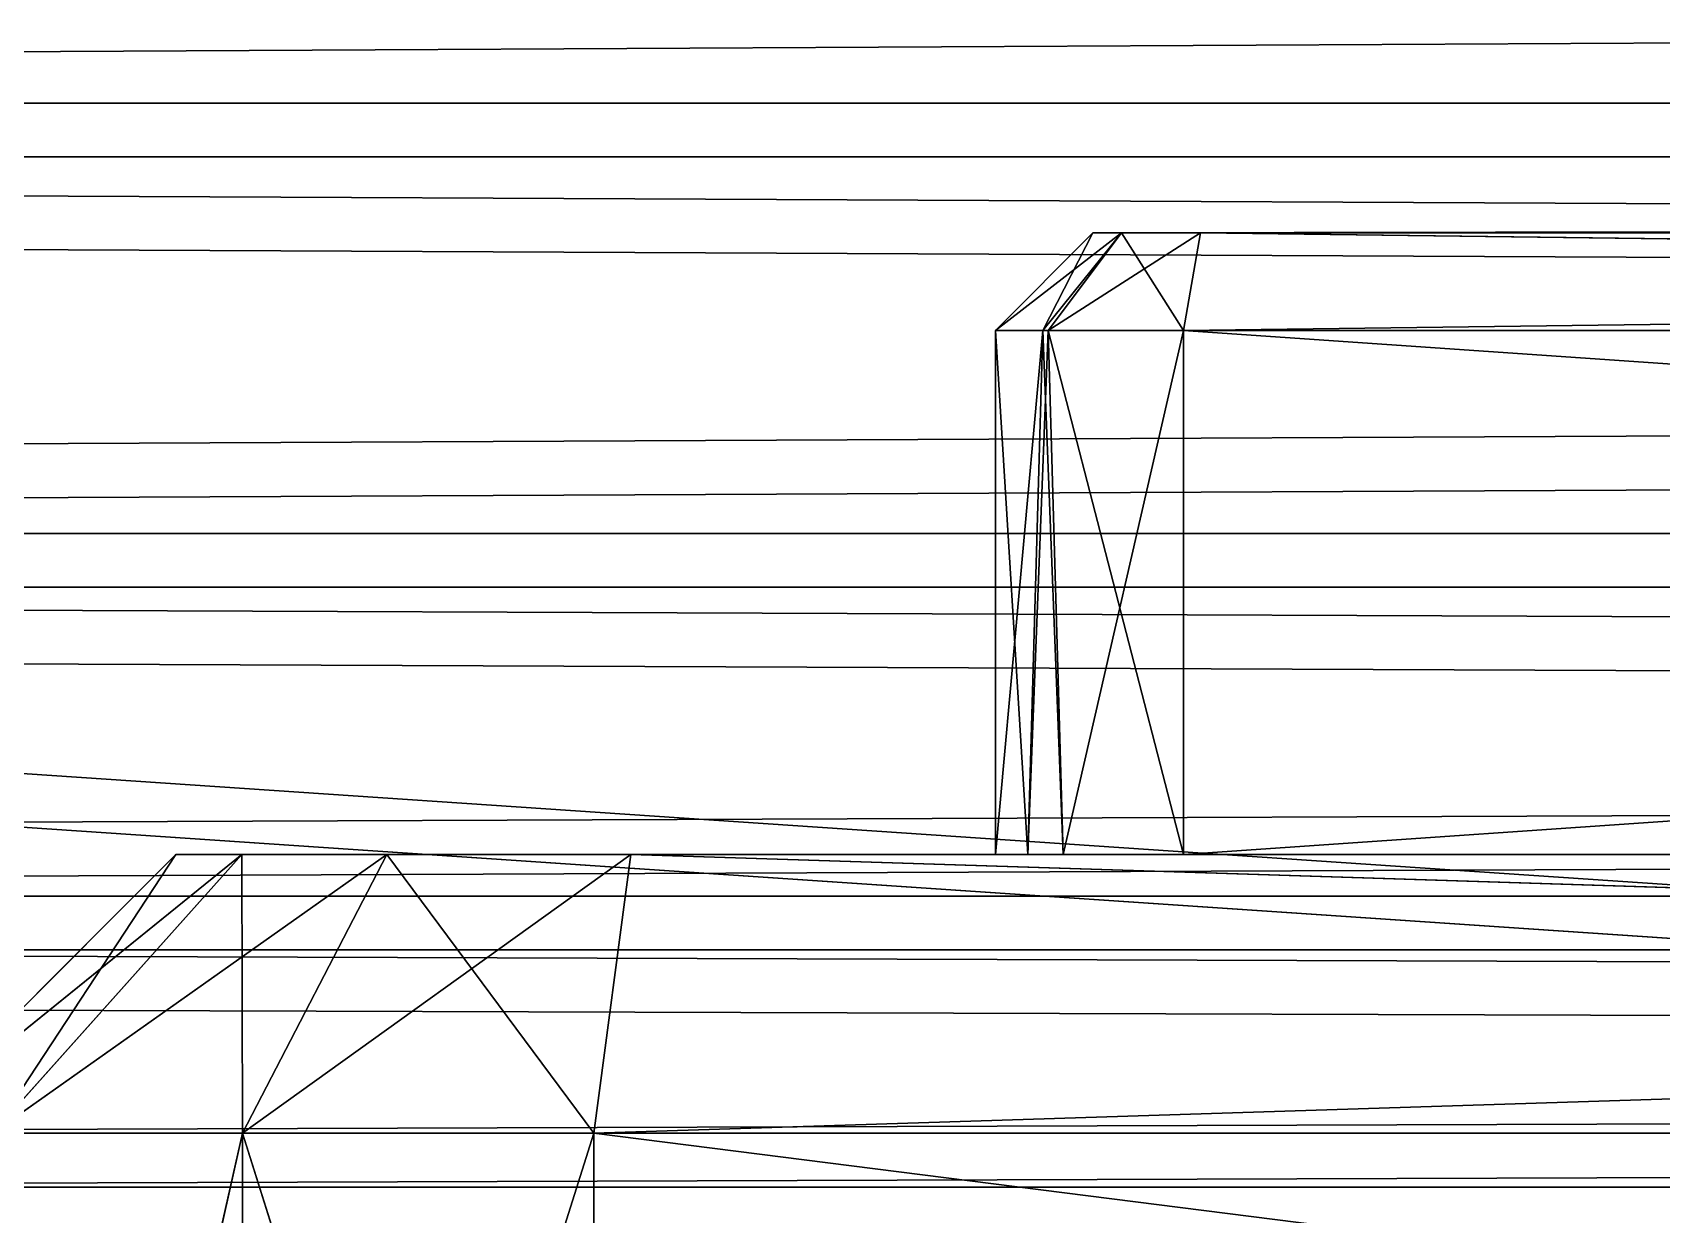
# Model space of a CAD drawing. Extents: x 0 to 3400, y 0 to 843.
# Drawn here: x 3134.616 to 3138.569, y 783.414 to 786.283 of the extents above; entities that cross this region are included whole.
import ezdxf

# ---------------------------------------------------------------- set-up
doc = ezdxf.new("R2010")
doc.units = 0
doc.header["$MEASUREMENT"] = 0
doc.layers.get('0').update_dxf_attribs({"color": 13, "linetype": 'CONTINUOUS'})

# ---------------------------------------------------------------- blocks, each defined once
blk = doc.blocks.new('DIFFERENCE_13')
mesh = blk.add_polyface()
corners = [(1850, 100, 18), (500, 700, 18), (500, 100, 18), (1850, 700, 18)]
mesh.append_faces([[corners[k] for k in face] for face in [(0, 1, 2), (1, 0, 3)]], dxfattribs={"vtx0": -1})
mesh = blk.add_polyface()
corners = [(1850, 700), (500, 100), (500, 700), (1850, 100)]
mesh.append_faces([[corners[k] for k in face] for face in [(0, 1, 2), (1, 0, 3)]], dxfattribs={"vtx0": -1})
blk = doc.blocks.new('OUTERSHELL_7')
for p, q in [((5.0185, 260.763, 19.763), (5.0185, 35.237, 19.763)), ((6.0634, 259.1134, 18.1134), (6.0634, 36.8866, 18.1134)), ((6.9433, 257.3703, 16.3703), (6.9433, 38.6297, 16.3703)), ((7.65, 255.55, 14.55), (7.65, 40.45, 14.55))]:
    blk.add_line(p, q)
mesh = blk.add_polyface()
corners = [(21, 0, 55), (1, 296, 55), (1, 0, 55), (21, 296, 55)]
mesh.append_faces([[corners[k] for k in face] for face in [(0, 1, 2), (1, 0, 3)]], dxfattribs={"vtx0": -1})
mesh = blk.add_polyface()
corners = [(3.8185, 262.3035, 21.3035), (5.0185, 35.237, 19.763), (3.8185, 33.6965, 21.3035), (5.0185, 260.763, 19.763)]
mesh.append_faces([[corners[k] for k in face] for face in [(0, 1, 2), (1, 0, 3)]], dxfattribs={"vtx0": -1})
mesh = blk.add_polyface()
corners = [(5.0185, 260.763, 19.763), (6.0634, 36.8866, 18.1134), (5.0185, 35.237, 19.763), (6.0634, 259.1134, 18.1134)]
mesh.append_faces([[corners[k] for k in face] for face in [(0, 1, 2), (1, 0, 3)]], dxfattribs={"vtx0": -1})
mesh = blk.add_polyface()
corners = [(6.0634, 259.1134, 18.1134), (6.9433, 38.6297, 16.3703), (6.0634, 36.8866, 18.1134), (6.9433, 257.3703, 16.3703)]
mesh.append_faces([[corners[k] for k in face] for face in [(0, 1, 2), (1, 0, 3)]], dxfattribs={"vtx0": -1})
mesh = blk.add_polyface()
corners = [(6.9433, 257.3703, 16.3703), (7.65, 40.45, 14.55), (6.9433, 38.6297, 16.3703), (7.65, 255.55, 14.55)]
mesh.append_faces([[corners[k] for k in face] for face in [(0, 1, 2), (1, 0, 3)]], dxfattribs={"vtx0": -1})
mesh = blk.add_polyface()
corners = [(7.65, 255.55, 14.55), (8.1768, 42.3302, 12.6698), (7.65, 40.45, 14.55), (8.1768, 253.6698, 12.6698)]
mesh.append_faces([[corners[k] for k in face] for face in [(0, 1, 2), (1, 0, 3)]], dxfattribs={"vtx0": -1})
blk = doc.blocks.new('GROUP_12')
at = {"color": 45}
for p, q in [((2.6649, 4.9911, 21.5951), (2.9713, 5.2278, 21.7449)), ((2.6649, 4.9911, 21.5951), (2.9016, 5.2278, 21.5533)), ((2.6649, 4.9911, 3.1213), (2.9016, 5.2278, 21.5533)), ((2.6649, 4.9911, 3.1213), (2.9016, 5.2278, 3.1631)), ((2.78, 4.9911, 2.7936), (2.9016, 5.2278, 3.1631)), ((2.9713, 5.2278, 2.9715), (2.78, 4.9911, 2.7936)), ((2.7933, 4.9911, 21.9362), (3.1628, 5.2278, 21.8146)), ((2.9713, 5.2278, 21.7449), (2.7933, 4.9911, 21.9362)), ((8.2806, 5.2372, 8.5417), (2.9016, 5.2278, 3.1631)), ((3.1628, 5.2278, 21.8146), (2.9016, 5.2278, 21.5533)), ((2.9713, 5.2278, 21.7449), (2.9016, 5.2278, 21.5533)), ((2.9016, 5.2278, 3.1631), (2.9713, 5.2278, 2.9715)), ((21.8109, 5.2278, 3.1631), (2.9016, 5.2278, 3.1631)), ((21.5496, 5.2278, 21.8146), (2.9016, 5.2278, 21.5533)), ((2.9016, 5.2278, 21.5533), (2.9016, 5.2278, 3.1631)), ((8.2995, 5.2278, 8.4871), (2.9016, 5.2278, 3.1631)), ((8.2995, 5.2278, 8.4128), (2.9016, 5.2278, 3.1631)), ((3.1628, 5.2278, 21.8146), (2.9713, 5.2278, 21.7449)), ((2.9713, 5.2278, 2.9715), (3.1628, 5.2278, 2.9018)), ((21.8109, 5.2278, 3.1631), (2.9713, 5.2278, 2.9715)), ((3.1211, 4.9911, 2.6652), (2.9713, 5.2278, 2.9715)), ((3.1211, 4.9911, 22.0512), (21.5496, 5.2278, 21.8146)), ((3.1211, 4.9911, 22.0512), (3.1628, 5.2278, 21.8146)), ((3.1211, 4.9911, 2.6652), (3.1628, 5.2278, 2.9018)), ((3.1628, 5.2278, 2.9018), (21.5496, 5.2278, 2.9018)), ((21.8109, 5.2278, 3.1631), (3.1628, 5.2278, 2.9018)), ((21.5496, 5.2278, 21.8146), (3.1628, 5.2278, 21.8146)), ((21.5914, 4.9911, 2.6652), (3.1628, 5.2278, 2.9018)), ((2.6649, 4.9911, 21.5951), (2.7439, 3.7187, 21.8868)), ((2.6649, 3.7187, 21.5951), (2.6649, 4.9911, 21.5951)), ((2.6649, 4.9911, 21.5951), (2.7933, 4.9911, 21.9362)), ((2.6649, 4.9911, 3.1213), (2.6649, 3.7187, 21.5951)), ((2.6649, 3.7187, 3.1213), (2.6649, 4.9911, 3.1213)), ((2.6649, 4.9911, 3.1213), (2.6649, 4.9911, 21.5951)), ((2.78, 4.9911, 2.7936), (2.6649, 3.7187, 3.1213)), ((2.78, 4.9911, 2.7936), (2.6649, 4.9911, 3.1213)), ((2.7933, 4.9911, 21.9362), (2.7439, 3.7187, 21.8868)), ((2.7439, 3.7187, 2.8296), (2.78, 4.9911, 2.7936)), ((2.78, 4.9911, 2.7936), (2.8294, 3.7187, 2.7442)), ((3.1211, 4.9911, 2.6652), (2.78, 4.9911, 2.7936)), ((2.7933, 4.9911, 21.9362), (3.1211, 3.7187, 22.0512)), ((2.8294, 3.7187, 21.9722), (2.7933, 4.9911, 21.9362)), ((2.7933, 4.9911, 21.9362), (3.1211, 4.9911, 22.0512)), ((3.1211, 4.9911, 2.6652), (2.8294, 3.7187, 2.7442)), ((3.1211, 4.9911, 22.0512), (21.5914, 3.7187, 22.0512)), ((3.1211, 3.7187, 22.0512), (3.1211, 4.9911, 22.0512)), ((3.1211, 4.9911, 22.0512), (21.5914, 4.9911, 22.0512)), ((3.1211, 3.7187, 2.6652), (3.1211, 4.9911, 2.6652)), ((21.5914, 4.9911, 2.6652), (3.1211, 3.7187, 2.6652)), ((21.5914, 4.9911, 2.6652), (3.1211, 4.9911, 2.6652)), ((0, 3.0426, 23.0261), (0.6761, 3.7187, 22.9361)), ((0.8365, 3.7187, 23.5282), (0, 3.0426, 23.0261)), ((0, 3.0426, 1.6903), (0.6761, 3.7187, 1.7802)), ((0.6761, 3.7187, 22.9361), (0, 3.0426, 1.6903)), ((0.231, 3.0426, 23.8788), (0.8365, 3.7187, 23.5282)), ((1.1883, 3.7187, 23.8799), (0.231, 3.0426, 23.8788)), ((0.231, 3.0426, 0.8376), (0.8365, 3.7187, 1.1882)), ((0.6761, 3.7187, 1.7802), (0.231, 3.0426, 0.8376)), ((0.6761, 3.7187, 22.9361), (0.8365, 3.7187, 23.5282)), ((0.6761, 3.7187, 1.7802), (0.6761, 3.7187, 22.9361)), ((0.8365, 3.7187, 1.1882), (0.6761, 3.7187, 1.7802)), ((0.6761, 3.7187, 22.9361), (2.6649, 3.7187, 21.5951)), ((2.6649, 3.7187, 3.1213), (0.6761, 3.7187, 22.9361)), ((0.6761, 3.7187, 1.7802), (2.6649, 3.7187, 3.1213)), ((2.7439, 3.7187, 2.8296), (0.6761, 3.7187, 1.7802)), ((0.8365, 3.7187, 23.5282), (1.1883, 3.7187, 23.8799)), ((0.8365, 3.7187, 1.1882), (0.8375, 3.0426, 0.231)), ((1.1883, 3.7187, 0.8365), (0.8365, 3.7187, 1.1882)), ((0.8365, 3.7187, 23.5282), (2.7439, 3.7187, 21.8868)), ((2.6649, 3.7187, 21.5951), (0.8365, 3.7187, 23.5282)), ((0.8365, 3.7187, 1.1882), (2.7439, 3.7187, 2.8296)), ((2.8294, 3.7187, 2.7442), (0.8365, 3.7187, 1.1882)), ((0.8375, 3.0426, 24.4854), (1.1883, 3.7187, 23.8799)), ((1.7802, 3.7187, 24.0403), (0.8375, 3.0426, 24.4854)), ((0.8375, 3.0426, 0.231), (1.1883, 3.7187, 0.8365)), ((1.1883, 3.7187, 23.8799), (1.7802, 3.7187, 24.0403)), ((1.1883, 3.7187, 0.8365), (1.6903, 3.0426)), ((1.7802, 3.7187, 0.6761), (1.1883, 3.7187, 0.8365)), ((1.1883, 3.7187, 23.8799), (2.8294, 3.7187, 21.9722)), ((2.7439, 3.7187, 21.8868), (1.1883, 3.7187, 23.8799)), ((1.1883, 3.7187, 0.8365), (2.8294, 3.7187, 2.7442)), ((3.1211, 3.7187, 2.6652), (1.1883, 3.7187, 0.8365)), ((1.6903, 3.0426, 24.7164), (1.7802, 3.7187, 24.0403)), ((22.9322, 3.7187, 24.0403), (1.6903, 3.0426, 24.7164)), ((1.6903, 3.0426), (1.7802, 3.7187, 0.6761)), ((1.7802, 3.7187, 24.0403), (22.9322, 3.7187, 24.0403)), ((1.7802, 3.7187, 0.6761), (23.0221, 3.0426)), ((22.9322, 3.7187, 0.6761), (1.7802, 3.7187, 0.6761)), ((1.7802, 3.7187, 24.0403), (3.1211, 3.7187, 22.0512)), ((2.8294, 3.7187, 21.9722), (1.7802, 3.7187, 24.0403)), ((1.7802, 3.7187, 0.6761), (3.1211, 3.7187, 2.6652)), ((21.5914, 3.7187, 2.6652), (1.7802, 3.7187, 0.6761)), ((2.6649, 3.7187, 21.5951), (2.7439, 3.7187, 21.8868)), ((2.6649, 3.7187, 3.1213), (2.6649, 3.7187, 21.5951)), ((2.7439, 3.7187, 2.8296), (2.6649, 3.7187, 3.1213)), ((2.7439, 3.7187, 21.8868), (2.8294, 3.7187, 21.9722)), ((2.8294, 3.7187, 2.7442), (2.7439, 3.7187, 2.8296)), ((2.8294, 3.7187, 21.9722), (3.1211, 3.7187, 22.0512)), ((3.1211, 3.7187, 2.6652), (2.8294, 3.7187, 2.7442)), ((3.1211, 3.7187, 22.0512), (22.9322, 3.7187, 24.0403)), ((3.1211, 3.7187, 22.0512), (21.5914, 3.7187, 22.0512)), ((21.5914, 3.7187, 2.6652), (3.1211, 3.7187, 2.6652)), ((0.231, 3.0426, 23.8788), (0.8375, 3.0426, 24.4854)), ((0.8375, 3.0426, 0.231), (0.231, 3.0426, 0.8376)), ((0.231, 0.338, 0.8376), (0.8375, 3.0426, 0.231)), ((0.8375, 3.0426, 24.4854), (1.6903, 3.0426, 24.7164)), ((1.6903, 0.338, 24.7164), (0.8375, 3.0426, 24.4854)), ((0.8375, 0.338, 24.4854), (0.8375, 3.0426, 24.4854)), ((0.8375, 0.338, 0.231), (0.8375, 3.0426, 0.231)), ((1.6903, 3.0426), (0.8375, 3.0426, 0.231)), ((0.8375, 0.338, 0.231), (1.6903, 3.0426)), ((1.6903, 3.0426, 24.7164), (23.0221, 3.0426, 24.7164)), ((23.0221, 0.338, 24.7164), (1.6903, 3.0426, 24.7164)), ((1.6903, 0.338, 24.7164), (1.6903, 3.0426, 24.7164)), ((1.6903, 0.338), (1.6903, 3.0426)), ((23.0221, 3.0426), (1.6903, 3.0426))]:
    blk.add_line(p, q, dxfattribs=at)
mesh = blk.add_polyface(dxfattribs=at)
corners = [(2.7933, 4.9911, 21.9362), (2.9713, 5.2278, 21.7449), (2.6649, 4.9911, 21.5951)]
mesh.append_faces([[corners[k] for k in face] for face in [(0, 1, 2)]], dxfattribs={"color": 45})
mesh = blk.add_polyface(dxfattribs=at)
corners = [(2.9713, 5.2278, 21.7449), (2.9016, 5.2278, 21.5533), (2.6649, 4.9911, 21.5951)]
mesh.append_faces([[corners[k] for k in face] for face in [(0, 1, 2)]], dxfattribs={"color": 45})
mesh = blk.add_polyface(dxfattribs=at)
corners = [(2.9016, 5.2278, 21.5533), (2.6649, 4.9911, 3.1213), (2.6649, 4.9911, 21.5951)]
mesh.append_faces([[corners[k] for k in face] for face in [(0, 1, 2)]], dxfattribs={"color": 45})
mesh = blk.add_polyface(dxfattribs=at)
corners = [(2.9016, 5.2278, 3.1631), (2.6649, 4.9911, 3.1213), (2.9016, 5.2278, 21.5533)]
mesh.append_faces([[corners[k] for k in face] for face in [(0, 1, 2)]], dxfattribs={"color": 45})
mesh = blk.add_polyface(dxfattribs=at)
corners = [(2.9016, 5.2278, 3.1631), (2.78, 4.9911, 2.7936), (2.6649, 4.9911, 3.1213)]
mesh.append_faces([[corners[k] for k in face] for face in [(0, 1, 2)]], dxfattribs={"color": 45})
mesh = blk.add_polyface(dxfattribs=at)
corners = [(2.9016, 5.2278, 3.1631), (2.9713, 5.2278, 2.9715), (2.78, 4.9911, 2.7936)]
mesh.append_faces([[corners[k] for k in face] for face in [(0, 1, 2)]], dxfattribs={"color": 45})
mesh = blk.add_polyface(dxfattribs=at)
corners = [(2.9713, 5.2278, 2.9715), (3.1211, 4.9911, 2.6652), (2.78, 4.9911, 2.7936)]
mesh.append_faces([[corners[k] for k in face] for face in [(0, 1, 2)]], dxfattribs={"color": 45})
mesh = blk.add_polyface(dxfattribs=at)
corners = [(3.1211, 4.9911, 22.0512), (3.1628, 5.2278, 21.8146), (2.7933, 4.9911, 21.9362)]
mesh.append_faces([[corners[k] for k in face] for face in [(0, 1, 2)]], dxfattribs={"color": 45})
mesh = blk.add_polyface(dxfattribs=at)
corners = [(2.7933, 4.9911, 21.9362), (3.1628, 5.2278, 21.8146), (2.9713, 5.2278, 21.7449)]
mesh.append_faces([[corners[k] for k in face] for face in [(0, 1, 2)]], dxfattribs={"color": 45})
mesh = blk.add_polyface(dxfattribs=at)
corners = [(21.8109, 5.2278, 3.1631), (2.9713, 5.2278, 2.9715), (2.9016, 5.2278, 3.1631)]
mesh.append_faces([[corners[k] for k in face] for face in [(0, 1, 2)]], dxfattribs={"color": 45})
mesh = blk.add_polyface(dxfattribs=at)
corners = [(21.5496, 5.2278, 21.8146), (2.9016, 5.2278, 21.5533), (3.1628, 5.2278, 21.8146)]
mesh.append_faces([[corners[k] for k in face] for face in [(0, 1, 2)]], dxfattribs={"color": 45})
mesh = blk.add_polyface(dxfattribs=at)
corners = [(3.1628, 5.2278, 21.8146), (2.9016, 5.2278, 21.5533), (2.9713, 5.2278, 21.7449)]
mesh.append_faces([[corners[k] for k in face] for face in [(0, 1, 2)]], dxfattribs={"color": 45})
mesh = blk.add_polyface(dxfattribs=at)
corners = [(21.8109, 5.2278, 3.1631), (3.1628, 5.2278, 2.9018), (2.9713, 5.2278, 2.9715)]
mesh.append_faces([[corners[k] for k in face] for face in [(0, 1, 2)]], dxfattribs={"color": 45})
mesh = blk.add_polyface(dxfattribs=at)
corners = [(2.9713, 5.2278, 2.9715), (3.1628, 5.2278, 2.9018), (3.1211, 4.9911, 2.6652)]
mesh.append_faces([[corners[k] for k in face] for face in [(0, 1, 2)]], dxfattribs={"color": 45})
mesh = blk.add_polyface(dxfattribs=at)
corners = [(21.5914, 4.9911, 22.0512), (21.5496, 5.2278, 21.8146), (3.1211, 4.9911, 22.0512)]
mesh.append_faces([[corners[k] for k in face] for face in [(0, 1, 2)]], dxfattribs={"color": 45})
mesh = blk.add_polyface(dxfattribs=at)
corners = [(21.5496, 5.2278, 21.8146), (3.1628, 5.2278, 21.8146), (3.1211, 4.9911, 22.0512)]
mesh.append_faces([[corners[k] for k in face] for face in [(0, 1, 2)]], dxfattribs={"color": 45})
mesh = blk.add_polyface(dxfattribs=at)
corners = [(21.5914, 4.9911, 2.6652), (3.1211, 4.9911, 2.6652), (3.1628, 5.2278, 2.9018)]
mesh.append_faces([[corners[k] for k in face] for face in [(0, 1, 2)]], dxfattribs={"color": 45})
mesh = blk.add_polyface(dxfattribs=at)
corners = [(21.8109, 5.2278, 3.1631), (21.5496, 5.2278, 2.9018), (3.1628, 5.2278, 2.9018)]
mesh.append_faces([[corners[k] for k in face] for face in [(0, 1, 2)]], dxfattribs={"color": 45})
mesh = blk.add_polyface(dxfattribs=at)
corners = [(21.5914, 4.9911, 2.6652), (3.1628, 5.2278, 2.9018), (21.5496, 5.2278, 2.9018)]
mesh.append_faces([[corners[k] for k in face] for face in [(0, 1, 2)]], dxfattribs={"color": 45})
mesh = blk.add_polyface(dxfattribs=at)
corners = [(2.6649, 4.9911, 21.5951), (2.6649, 3.7187, 21.5951), (2.7439, 3.7187, 21.8868)]
mesh.append_faces([[corners[k] for k in face] for face in [(0, 1, 2)]], dxfattribs={"color": 45})
mesh = blk.add_polyface(dxfattribs=at)
corners = [(2.6649, 4.9911, 21.5951), (2.7439, 3.7187, 21.8868), (2.7933, 4.9911, 21.9362)]
mesh.append_faces([[corners[k] for k in face] for face in [(0, 1, 2)]], dxfattribs={"color": 45})
mesh = blk.add_polyface(dxfattribs=at)
corners = [(2.6649, 4.9911, 3.1213), (2.6649, 3.7187, 3.1213), (2.6649, 3.7187, 21.5951)]
mesh.append_faces([[corners[k] for k in face] for face in [(0, 1, 2)]], dxfattribs={"color": 45})
mesh = blk.add_polyface(dxfattribs=at)
corners = [(2.6649, 4.9911, 3.1213), (2.6649, 3.7187, 21.5951), (2.6649, 4.9911, 21.5951)]
mesh.append_faces([[corners[k] for k in face] for face in [(0, 1, 2)]], dxfattribs={"color": 45})
mesh = blk.add_polyface(dxfattribs=at)
corners = [(2.78, 4.9911, 2.7936), (2.7439, 3.7187, 2.8296), (2.6649, 3.7187, 3.1213)]
mesh.append_faces([[corners[k] for k in face] for face in [(0, 1, 2)]], dxfattribs={"color": 45})
mesh = blk.add_polyface(dxfattribs=at)
corners = [(2.78, 4.9911, 2.7936), (2.6649, 3.7187, 3.1213), (2.6649, 4.9911, 3.1213)]
mesh.append_faces([[corners[k] for k in face] for face in [(0, 1, 2)]], dxfattribs={"color": 45})
mesh = blk.add_polyface(dxfattribs=at)
corners = [(2.8294, 3.7187, 21.9722), (2.7933, 4.9911, 21.9362), (2.7439, 3.7187, 21.8868)]
mesh.append_faces([[corners[k] for k in face] for face in [(0, 1, 2)]], dxfattribs={"color": 45})
mesh = blk.add_polyface(dxfattribs=at)
corners = [(2.8294, 3.7187, 2.7442), (2.7439, 3.7187, 2.8296), (2.78, 4.9911, 2.7936)]
mesh.append_faces([[corners[k] for k in face] for face in [(0, 1, 2)]], dxfattribs={"color": 45})
mesh = blk.add_polyface(dxfattribs=at)
corners = [(3.1211, 4.9911, 2.6652), (2.8294, 3.7187, 2.7442), (2.78, 4.9911, 2.7936)]
mesh.append_faces([[corners[k] for k in face] for face in [(0, 1, 2)]], dxfattribs={"color": 45})
mesh = blk.add_polyface(dxfattribs=at)
corners = [(3.1211, 3.7187, 22.0512), (2.7933, 4.9911, 21.9362), (2.8294, 3.7187, 21.9722)]
mesh.append_faces([[corners[k] for k in face] for face in [(0, 1, 2)]], dxfattribs={"color": 45})
mesh = blk.add_polyface(dxfattribs=at)
corners = [(3.1211, 4.9911, 22.0512), (2.7933, 4.9911, 21.9362), (3.1211, 3.7187, 22.0512)]
mesh.append_faces([[corners[k] for k in face] for face in [(0, 1, 2)]], dxfattribs={"color": 45})
mesh = blk.add_polyface(dxfattribs=at)
corners = [(3.1211, 3.7187, 2.6652), (2.8294, 3.7187, 2.7442), (3.1211, 4.9911, 2.6652)]
mesh.append_faces([[corners[k] for k in face] for face in [(0, 1, 2)]], dxfattribs={"color": 45})
mesh = blk.add_polyface(dxfattribs=at)
corners = [(21.5914, 3.7187, 22.0512), (3.1211, 4.9911, 22.0512), (3.1211, 3.7187, 22.0512)]
mesh.append_faces([[corners[k] for k in face] for face in [(0, 1, 2)]], dxfattribs={"color": 45})
mesh = blk.add_polyface(dxfattribs=at)
corners = [(21.5914, 4.9911, 22.0512), (3.1211, 4.9911, 22.0512), (21.5914, 3.7187, 22.0512)]
mesh.append_faces([[corners[k] for k in face] for face in [(0, 1, 2)]], dxfattribs={"color": 45})
mesh = blk.add_polyface(dxfattribs=at)
corners = [(21.5914, 3.7187, 2.6652), (3.1211, 3.7187, 2.6652), (21.5914, 4.9911, 2.6652)]
mesh.append_faces([[corners[k] for k in face] for face in [(0, 1, 2)]], dxfattribs={"color": 45})
mesh = blk.add_polyface(dxfattribs=at)
corners = [(21.5914, 4.9911, 2.6652), (3.1211, 3.7187, 2.6652), (3.1211, 4.9911, 2.6652)]
mesh.append_faces([[corners[k] for k in face] for face in [(0, 1, 2)]], dxfattribs={"color": 45})
mesh = blk.add_polyface(dxfattribs=at)
corners = [(0.8365, 3.7187, 23.5282), (0.6761, 3.7187, 22.9361), (0, 3.0426, 23.0261)]
mesh.append_faces([[corners[k] for k in face] for face in [(0, 1, 2)]], dxfattribs={"color": 45})
mesh = blk.add_polyface(dxfattribs=at)
corners = [(0.231, 3.0426, 23.8788), (0.8365, 3.7187, 23.5282), (0, 3.0426, 23.0261)]
mesh.append_faces([[corners[k] for k in face] for face in [(0, 1, 2)]], dxfattribs={"color": 45})
mesh = blk.add_polyface(dxfattribs=at)
corners = [(0.6761, 3.7187, 22.9361), (0.6761, 3.7187, 1.7802), (0, 3.0426, 1.6903)]
mesh.append_faces([[corners[k] for k in face] for face in [(0, 1, 2)]], dxfattribs={"color": 45})
mesh = blk.add_polyface(dxfattribs=at)
corners = [(0, 3.0426, 23.0261), (0.6761, 3.7187, 22.9361), (0, 3.0426, 1.6903)]
mesh.append_faces([[corners[k] for k in face] for face in [(0, 1, 2)]], dxfattribs={"color": 45})
mesh = blk.add_polyface(dxfattribs=at)
corners = [(0.6761, 3.7187, 1.7802), (0.231, 3.0426, 0.8376), (0, 3.0426, 1.6903)]
mesh.append_faces([[corners[k] for k in face] for face in [(0, 1, 2)]], dxfattribs={"color": 45})
mesh = blk.add_polyface(dxfattribs=at)
corners = [(1.1883, 3.7187, 23.8799), (0.8365, 3.7187, 23.5282), (0.231, 3.0426, 23.8788)]
mesh.append_faces([[corners[k] for k in face] for face in [(0, 1, 2)]], dxfattribs={"color": 45})
mesh = blk.add_polyface(dxfattribs=at)
corners = [(0.8375, 3.0426, 24.4854), (1.1883, 3.7187, 23.8799), (0.231, 3.0426, 23.8788)]
mesh.append_faces([[corners[k] for k in face] for face in [(0, 1, 2)]], dxfattribs={"color": 45})
mesh = blk.add_polyface(dxfattribs=at)
corners = [(0.6761, 3.7187, 1.7802), (0.8365, 3.7187, 1.1882), (0.231, 3.0426, 0.8376)]
mesh.append_faces([[corners[k] for k in face] for face in [(0, 1, 2)]], dxfattribs={"color": 45})
mesh = blk.add_polyface(dxfattribs=at)
corners = [(0.8365, 3.7187, 1.1882), (0.8375, 3.0426, 0.231), (0.231, 3.0426, 0.8376)]
mesh.append_faces([[corners[k] for k in face] for face in [(0, 1, 2)]], dxfattribs={"color": 45})
mesh = blk.add_polyface(dxfattribs=at)
corners = [(0.8365, 3.7187, 23.5282), (2.6649, 3.7187, 21.5951), (0.6761, 3.7187, 22.9361)]
mesh.append_faces([[corners[k] for k in face] for face in [(0, 1, 2)]], dxfattribs={"color": 45})
mesh = blk.add_polyface(dxfattribs=at)
corners = [(0.6761, 3.7187, 22.9361), (2.6649, 3.7187, 3.1213), (0.6761, 3.7187, 1.7802)]
mesh.append_faces([[corners[k] for k in face] for face in [(0, 1, 2)]], dxfattribs={"color": 45})
mesh = blk.add_polyface(dxfattribs=at)
corners = [(0.6761, 3.7187, 22.9361), (2.6649, 3.7187, 21.5951), (2.6649, 3.7187, 3.1213)]
mesh.append_faces([[corners[k] for k in face] for face in [(0, 1, 2)]], dxfattribs={"color": 45})
mesh = blk.add_polyface(dxfattribs=at)
corners = [(2.7439, 3.7187, 2.8296), (0.8365, 3.7187, 1.1882), (0.6761, 3.7187, 1.7802)]
mesh.append_faces([[corners[k] for k in face] for face in [(0, 1, 2)]], dxfattribs={"color": 45})
mesh = blk.add_polyface(dxfattribs=at)
corners = [(2.6649, 3.7187, 3.1213), (2.7439, 3.7187, 2.8296), (0.6761, 3.7187, 1.7802)]
mesh.append_faces([[corners[k] for k in face] for face in [(0, 1, 2)]], dxfattribs={"color": 45})
mesh = blk.add_polyface(dxfattribs=at)
corners = [(0.8365, 3.7187, 1.1882), (1.1883, 3.7187, 0.8365), (0.8375, 3.0426, 0.231)]
mesh.append_faces([[corners[k] for k in face] for face in [(0, 1, 2)]], dxfattribs={"color": 45})
mesh = blk.add_polyface(dxfattribs=at)
corners = [(1.1883, 3.7187, 23.8799), (2.7439, 3.7187, 21.8868), (0.8365, 3.7187, 23.5282)]
mesh.append_faces([[corners[k] for k in face] for face in [(0, 1, 2)]], dxfattribs={"color": 45})
mesh = blk.add_polyface(dxfattribs=at)
corners = [(0.8365, 3.7187, 23.5282), (2.7439, 3.7187, 21.8868), (2.6649, 3.7187, 21.5951)]
mesh.append_faces([[corners[k] for k in face] for face in [(0, 1, 2)]], dxfattribs={"color": 45})
mesh = blk.add_polyface(dxfattribs=at)
corners = [(2.8294, 3.7187, 2.7442), (1.1883, 3.7187, 0.8365), (0.8365, 3.7187, 1.1882)]
mesh.append_faces([[corners[k] for k in face] for face in [(0, 1, 2)]], dxfattribs={"color": 45})
mesh = blk.add_polyface(dxfattribs=at)
corners = [(2.7439, 3.7187, 2.8296), (2.8294, 3.7187, 2.7442), (0.8365, 3.7187, 1.1882)]
mesh.append_faces([[corners[k] for k in face] for face in [(0, 1, 2)]], dxfattribs={"color": 45})
mesh = blk.add_polyface(dxfattribs=at)
corners = [(0.8375, 3.0426, 24.4854), (1.7802, 3.7187, 24.0403), (1.1883, 3.7187, 23.8799)]
mesh.append_faces([[corners[k] for k in face] for face in [(0, 1, 2)]], dxfattribs={"color": 45})
mesh = blk.add_polyface(dxfattribs=at)
corners = [(1.6903, 3.0426, 24.7164), (1.7802, 3.7187, 24.0403), (0.8375, 3.0426, 24.4854)]
mesh.append_faces([[corners[k] for k in face] for face in [(0, 1, 2)]], dxfattribs={"color": 45})
mesh = blk.add_polyface(dxfattribs=at)
corners = [(1.1883, 3.7187, 0.8365), (1.6903, 3.0426), (0.8375, 3.0426, 0.231)]
mesh.append_faces([[corners[k] for k in face] for face in [(0, 1, 2)]], dxfattribs={"color": 45})
mesh = blk.add_polyface(dxfattribs=at)
corners = [(1.1883, 3.7187, 0.8365), (1.7802, 3.7187, 0.6761), (1.6903, 3.0426)]
mesh.append_faces([[corners[k] for k in face] for face in [(0, 1, 2)]], dxfattribs={"color": 45})
mesh = blk.add_polyface(dxfattribs=at)
corners = [(1.7802, 3.7187, 24.0403), (2.8294, 3.7187, 21.9722), (1.1883, 3.7187, 23.8799)]
mesh.append_faces([[corners[k] for k in face] for face in [(0, 1, 2)]], dxfattribs={"color": 45})
mesh = blk.add_polyface(dxfattribs=at)
corners = [(1.1883, 3.7187, 23.8799), (2.8294, 3.7187, 21.9722), (2.7439, 3.7187, 21.8868)]
mesh.append_faces([[corners[k] for k in face] for face in [(0, 1, 2)]], dxfattribs={"color": 45})
mesh = blk.add_polyface(dxfattribs=at)
corners = [(3.1211, 3.7187, 2.6652), (1.7802, 3.7187, 0.6761), (1.1883, 3.7187, 0.8365)]
mesh.append_faces([[corners[k] for k in face] for face in [(0, 1, 2)]], dxfattribs={"color": 45})
mesh = blk.add_polyface(dxfattribs=at)
corners = [(2.8294, 3.7187, 2.7442), (3.1211, 3.7187, 2.6652), (1.1883, 3.7187, 0.8365)]
mesh.append_faces([[corners[k] for k in face] for face in [(0, 1, 2)]], dxfattribs={"color": 45})
mesh = blk.add_polyface(dxfattribs=at)
corners = [(1.6903, 3.0426, 24.7164), (22.9322, 3.7187, 24.0403), (1.7802, 3.7187, 24.0403)]
mesh.append_faces([[corners[k] for k in face] for face in [(0, 1, 2)]], dxfattribs={"color": 45})
mesh = blk.add_polyface(dxfattribs=at)
corners = [(23.0221, 3.0426, 24.7164), (22.9322, 3.7187, 24.0403), (1.6903, 3.0426, 24.7164)]
mesh.append_faces([[corners[k] for k in face] for face in [(0, 1, 2)]], dxfattribs={"color": 45})
mesh = blk.add_polyface(dxfattribs=at)
corners = [(1.7802, 3.7187, 0.6761), (23.0221, 3.0426), (1.6903, 3.0426)]
mesh.append_faces([[corners[k] for k in face] for face in [(0, 1, 2)]], dxfattribs={"color": 45})
mesh = blk.add_polyface(dxfattribs=at)
corners = [(22.9322, 3.7187, 0.6761), (23.0221, 3.0426), (1.7802, 3.7187, 0.6761)]
mesh.append_faces([[corners[k] for k in face] for face in [(0, 1, 2)]], dxfattribs={"color": 45})
mesh = blk.add_polyface(dxfattribs=at)
corners = [(22.9322, 3.7187, 24.0403), (3.1211, 3.7187, 22.0512), (1.7802, 3.7187, 24.0403)]
mesh.append_faces([[corners[k] for k in face] for face in [(0, 1, 2)]], dxfattribs={"color": 45})
mesh = blk.add_polyface(dxfattribs=at)
corners = [(1.7802, 3.7187, 24.0403), (3.1211, 3.7187, 22.0512), (2.8294, 3.7187, 21.9722)]
mesh.append_faces([[corners[k] for k in face] for face in [(0, 1, 2)]], dxfattribs={"color": 45})
mesh = blk.add_polyface(dxfattribs=at)
corners = [(21.5914, 3.7187, 2.6652), (22.9322, 3.7187, 0.6761), (1.7802, 3.7187, 0.6761)]
mesh.append_faces([[corners[k] for k in face] for face in [(0, 1, 2)]], dxfattribs={"color": 45})
mesh = blk.add_polyface(dxfattribs=at)
corners = [(21.5914, 3.7187, 2.6652), (1.7802, 3.7187, 0.6761), (3.1211, 3.7187, 2.6652)]
mesh.append_faces([[corners[k] for k in face] for face in [(0, 1, 2)]], dxfattribs={"color": 45})
mesh = blk.add_polyface(dxfattribs=at)
corners = [(22.9322, 3.7187, 24.0403), (21.5914, 3.7187, 22.0512), (3.1211, 3.7187, 22.0512)]
mesh.append_faces([[corners[k] for k in face] for face in [(0, 1, 2)]], dxfattribs={"color": 45})
mesh = blk.add_polyface(dxfattribs=at)
corners = [(0.231, 3.0426, 23.8788), (0.8375, 0.338, 24.4854), (0.8375, 3.0426, 24.4854)]
mesh.append_faces([[corners[k] for k in face] for face in [(0, 1, 2)]], dxfattribs={"color": 45})
mesh = blk.add_polyface(dxfattribs=at)
corners = [(0.231, 3.0426, 23.8788), (0.231, 0.338, 23.8788), (0.8375, 0.338, 24.4854)]
mesh.append_faces([[corners[k] for k in face] for face in [(0, 1, 2)]], dxfattribs={"color": 45})
mesh = blk.add_polyface(dxfattribs=at)
corners = [(0.8375, 3.0426, 0.231), (0.231, 0.338, 0.8376), (0.231, 3.0426, 0.8376)]
mesh.append_faces([[corners[k] for k in face] for face in [(0, 1, 2)]], dxfattribs={"color": 45})
mesh = blk.add_polyface(dxfattribs=at)
corners = [(0.8375, 3.0426, 0.231), (0.8375, 0.338, 0.231), (0.231, 0.338, 0.8376)]
mesh.append_faces([[corners[k] for k in face] for face in [(0, 1, 2)]], dxfattribs={"color": 45})
mesh = blk.add_polyface(dxfattribs=at)
corners = [(1.6903, 3.0426, 24.7164), (0.8375, 3.0426, 24.4854), (1.6903, 0.338, 24.7164)]
mesh.append_faces([[corners[k] for k in face] for face in [(0, 1, 2)]], dxfattribs={"color": 45})
mesh = blk.add_polyface(dxfattribs=at)
corners = [(1.6903, 0.338, 24.7164), (0.8375, 3.0426, 24.4854), (0.8375, 0.338, 24.4854)]
mesh.append_faces([[corners[k] for k in face] for face in [(0, 1, 2)]], dxfattribs={"color": 45})
mesh = blk.add_polyface(dxfattribs=at)
corners = [(1.6903, 3.0426), (0.8375, 0.338, 0.231), (0.8375, 3.0426, 0.231)]
mesh.append_faces([[corners[k] for k in face] for face in [(0, 1, 2)]], dxfattribs={"color": 45})
mesh = blk.add_polyface(dxfattribs=at)
corners = [(1.6903, 0.338), (0.8375, 0.338, 0.231), (1.6903, 3.0426)]
mesh.append_faces([[corners[k] for k in face] for face in [(0, 1, 2)]], dxfattribs={"color": 45})
mesh = blk.add_polyface(dxfattribs=at)
corners = [(23.0221, 3.0426, 24.7164), (1.6903, 3.0426, 24.7164), (23.0221, 0.338, 24.7164)]
mesh.append_faces([[corners[k] for k in face] for face in [(0, 1, 2)]], dxfattribs={"color": 45})
mesh = blk.add_polyface(dxfattribs=at)
corners = [(23.0221, 0.338, 24.7164), (1.6903, 3.0426, 24.7164), (1.6903, 0.338, 24.7164)]
mesh.append_faces([[corners[k] for k in face] for face in [(0, 1, 2)]], dxfattribs={"color": 45})
mesh = blk.add_polyface(dxfattribs=at)
corners = [(23.0221, 3.0426), (1.6903, 0.338), (1.6903, 3.0426)]
mesh.append_faces([[corners[k] for k in face] for face in [(0, 1, 2)]], dxfattribs={"color": 45})
mesh = blk.add_polyface(dxfattribs=at)
corners = [(23.0221, 0.338), (1.6903, 0.338), (23.0221, 3.0426)]
mesh.append_faces([[corners[k] for k in face] for face in [(0, 1, 2)]], dxfattribs={"color": 45})

msp = doc.modelspace()

# ---------------------------------------------------------------- linework, layer by layer
at = {"color": 45}
for p, q in [((3142.5686, 785.8061, 658.7097), (3137.1896, 785.7967, 653.331)), ((3156.0989, 785.7967, 653.331), (3137.1896, 785.7967, 653.331)), ((3155.8376, 785.7967, 671.9826), (3137.1896, 785.7967, 671.7213)), ((3137.1896, 785.7967, 671.7213), (3137.1896, 785.7967, 653.331)), ((3142.5875, 785.7967, 658.5807), (3137.1896, 785.7967, 653.331))]:
    msp.add_line(p, q, dxfattribs=at)

# ---------------------------------------------------------------- block references
at = {"color": 251, "xscale": 1.17037037037037}
msp.add_blockref('DIFFERENCE_13', (1231.8518, 140, 768), dxfattribs=at)
at = {"color": 251, "xscale": 1.16308585196485, "yscale": 0.9836098335875769}
msp.add_blockref('DIFFERENCE_13', (1240.4111, 146.5561, 750), dxfattribs=at)
for p in [(3134.288, 780.569, 650.168), (3134.288, 780.569, 478.1758), (3134.288, 780.569, 306.1836), (3134.288, 780.569, 134.1299)]:
    msp.add_blockref('GROUP_12', p)
at = {"color": 251, "extrusion": (-2.79751e-15, -2.69381e-15, -1), "zscale": 0.9127971543454981, "rotation": 270.0000000000003}
for p in [(-3347.037, 791.1305, -628.1882), (-3347.037, 791.1305, -456.196), (-3347.037, 791, -284.2038)]:
    msp.add_blockref('OUTERSHELL_7', p, dxfattribs=at)
at = {"color": 251, "rotation": 269.9999999999997}
for p, zscale in [((3051.037, 791.1305, 697.7805), 0.9127971543454981), ((3051.037, 791.1305, 525.7883), 0.9127971543454981), ((3051.037, 791, 178.843), 0.9664911046010933), ((3051.037, 791, 353.7962), 0.9127971543454981)]:
    msp.add_blockref('OUTERSHELL_7', p, dxfattribs=dict(at, zscale=zscale))
at = {"color": 251, "extrusion": (-2.96207e-15, -2.85227e-15, -1), "zscale": 0.9664911046010933, "rotation": 270.0000000000003}
msp.add_blockref('OUTERSHELL_7', (-3347.037, 791, -105.157), dxfattribs=at)

# ---------------------------------------------------------------- meshes
at = {"color": 45}
mesh = msp.add_polyface(dxfattribs=at)
corners = [(3137.1896, 785.7967, 671.7213), (3142.5686, 785.8061, 658.7097), (3137.1896, 785.7967, 653.331), (3142.5875, 785.7967, 666.5829), (3150.439, 785.7967, 666.5829), (3155.8376, 785.7967, 671.9826)]
mesh.append_faces([[corners[k] for k in face] for face in [(0, 1, 2), (4, 0, 5)]], dxfattribs={"vtx0": -1, "color": 45})
mesh.append_faces([[corners[k] for k in face] for face in [(1, 0, 3), (3, 0, 4)]], dxfattribs={"vtx0": -1, "vtx1": -1, "color": 45})
mesh = msp.add_polyface(dxfattribs=at)
corners = [(3137.1896, 785.7967, 653.331), (3142.5875, 785.7967, 658.4694), (3156.0989, 785.7967, 653.331), (3142.5875, 785.7967, 658.5807), (3150.701, 785.7967, 658.4694), (3156.0989, 785.7967, 671.7213), (3150.701, 785.7967, 666.4716)]
mesh.append_faces([[corners[k] for k in face] for face in [(1, 0, 3), (5, 4, 6)]], dxfattribs={"vtx0": -1, "color": 45})
mesh.append_faces([[corners[k] for k in face] for face in [(0, 1, 2), (2, 4, 5), (4, 2, 1)]], dxfattribs={"vtx0": -1, "vtx1": -1, "color": 45})

doc.saveas('drawing.dxf')
